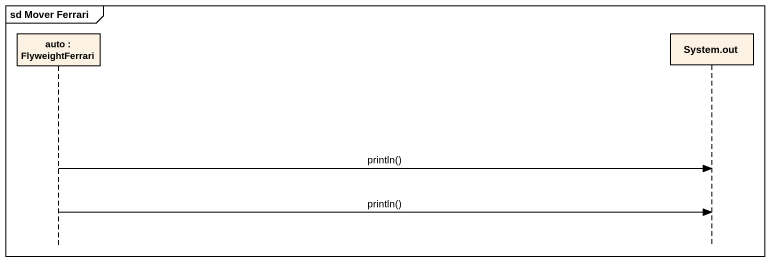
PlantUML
@startuml
mainframe sd Mover Ferrari
hide footbox
participant "auto : FlyweightFerrari" as auto
participant "System.out" as System_out

auto -> System_out : println()
auto -> System_out : println()
@enduml
